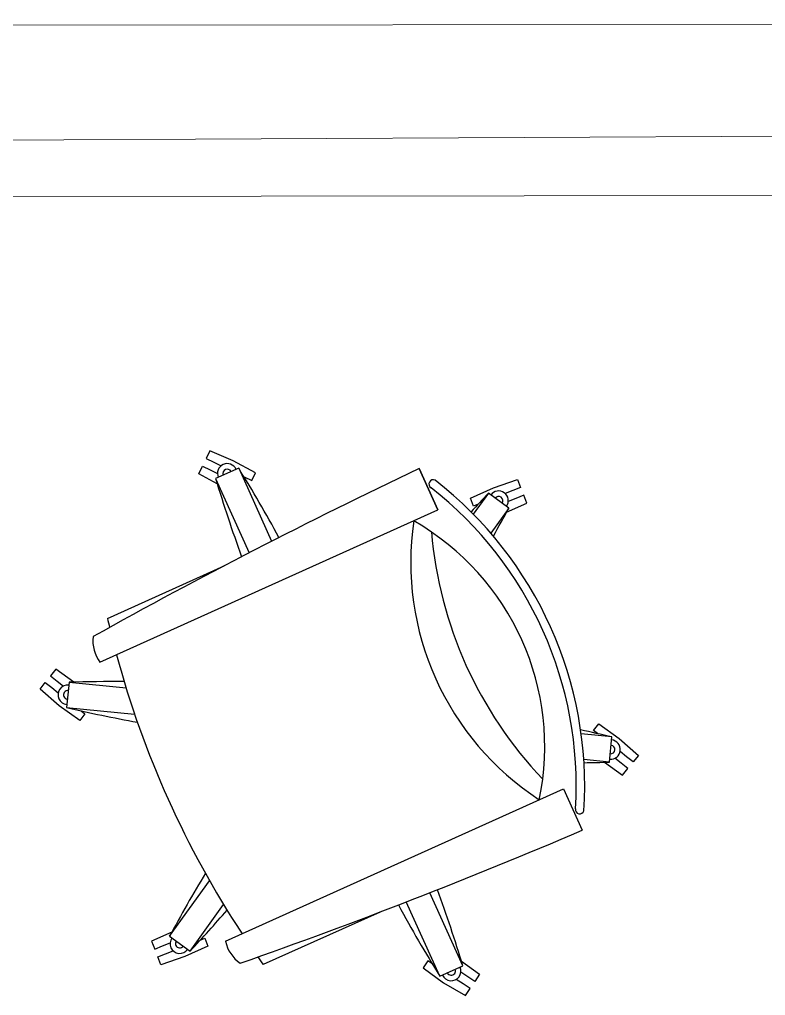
# Model space of a CAD drawing. Header units: inches. Extents: x 164.3 to 247.9, y 15.6 to 56.7.
# Drawn here: x 221.252 to 221.981, y 44.495 to 45.448 of the extents above; entities that cross this region are included whole.
import ezdxf

# ---------------------------------------------------------------- set-up
doc = ezdxf.new("R2010")
doc.units = ezdxf.units.IN
doc.header["$MEASUREMENT"] = 0
doc.layers.get('0').update_dxf_attribs({"lineweight": 0})
doc.layers.add('WALL 1 100', color=250, linetype='Continuous', lineweight=9)
doc.layers.add('провода', color=1, linetype='Continuous', lineweight=5)

msp = doc.modelspace()

# ---------------------------------------------------------------- linework, layer by layer
at = {"color": 7, "linetype": 'ByBlock', "lineweight": -2}
for p, q in [((221.43808, 45.02693), (221.43451, 45.0195)), ((221.4609, 45.01734), (221.43808, 45.02693)), ((221.43451, 45.0195), (221.44194, 45.01594)), ((221.44194, 45.01594), (221.44911, 45.0125)), ((221.48265, 45.00554), (221.4609, 45.01734)), ((221.42738, 45.00465), (221.43095, 45.01207)), ((221.43095, 45.01207), (221.43838, 45.00851)), ((221.43838, 45.00851), (221.44555, 45.00507)), ((221.46628, 45.01017), (221.44375, 45.00002)), ((221.46628, 45.01017), (221.49843, 44.93879)), ((221.47908, 44.99811), (221.48265, 45.00554)), ((221.6609, 44.96933), (221.6427, 45.00973)), ((221.6427, 45.00973), (221.6609, 44.96933)), ((221.44529, 44.99493), (221.42738, 45.00465)), ((221.44375, 45.00002), (221.47642, 44.92748)), ((221.47142, 45.00179), (221.47166, 45.00168)), ((221.47166, 45.00168), (221.47908, 44.99811)), ((221.71515, 44.99101), (221.73858, 44.99898)), ((221.73858, 44.99898), (221.74162, 44.99132)), ((221.69262, 44.98076), (221.71515, 44.99101)), ((221.73396, 44.98829), (221.72656, 44.98535)), ((221.74162, 44.99132), (221.73396, 44.98829)), ((221.69566, 44.9731), (221.69262, 44.98076)), ((221.71013, 44.9856), (221.69545, 44.96521)), ((221.73019, 44.97116), (221.71013, 44.9856)), ((221.73699, 44.98063), (221.7296, 44.9777)), ((221.74465, 44.98366), (221.73699, 44.98063)), ((221.74769, 44.976), (221.74465, 44.98366)), ((221.33072, 44.82062), (221.6609, 44.96933)), ((221.70016, 44.97489), (221.69566, 44.9731)), ((221.73019, 44.97116), (221.71255, 44.94667)), ((221.72795, 44.96702), (221.74769, 44.976)), ((221.33806, 44.86348), (221.45202, 44.91481)), ((221.2876, 44.81386), (221.28249, 44.8074)), ((221.28249, 44.8074), (221.28895, 44.80229)), ((221.30526, 44.80126), (221.2876, 44.81386)), ((221.27226, 44.79448), (221.27738, 44.80094)), ((221.27738, 44.80094), (221.28384, 44.79583)), ((221.28384, 44.79583), (221.29007, 44.79089)), ((221.28895, 44.80229), (221.29519, 44.79735)), ((221.30055, 44.80113), (221.29807, 44.77653)), ((221.30055, 44.80113), (221.3563, 44.79551)), ((221.29088, 44.77817), (221.27226, 44.79448)), ((221.31102, 44.76379), (221.29088, 44.77817)), ((221.29807, 44.77653), (221.36464, 44.76983)), ((221.31614, 44.77025), (221.31102, 44.76379)), ((221.31234, 44.77326), (221.31614, 44.77025)), ((221.81277, 44.75398), (221.81789, 44.76044)), ((221.81789, 44.76044), (221.83803, 44.74606)), ((221.83084, 44.7477), (221.80081, 44.75073)), ((221.81657, 44.75098), (221.81277, 44.75398)), ((221.82836, 44.72311), (221.83084, 44.7477)), ((221.83803, 44.74606), (221.85665, 44.72975)), ((221.84507, 44.72841), (221.83884, 44.73334)), ((221.85665, 44.72975), (221.85153, 44.72329)), ((221.82836, 44.72311), (221.80336, 44.72563)), ((221.82365, 44.72298), (221.8413, 44.71037)), ((221.83996, 44.72195), (221.83372, 44.72688)), ((221.84642, 44.71683), (221.83996, 44.72195)), ((221.85153, 44.72329), (221.84507, 44.72841)), ((221.8413, 44.71037), (221.84642, 44.71683)), ((221.45338, 44.54831), (221.78355, 44.69702)), ((221.78355, 44.69702), (221.80174, 44.65663)), ((221.39872, 44.55308), (221.43781, 44.60737)), ((221.68516, 44.52422), (221.65301, 44.5956)), ((221.66262, 44.51407), (221.62995, 44.5866)), ((221.41878, 44.53863), (221.45152, 44.5841)), ((221.6043, 44.57673), (221.49034, 44.52541)), ((221.40096, 44.55722), (221.38122, 44.54823)), ((221.38122, 44.54823), (221.38425, 44.54057)), ((221.39872, 44.55308), (221.41878, 44.53863)), ((221.42875, 44.54935), (221.43325, 44.55114)), ((221.43325, 44.55114), (221.43629, 44.54348)), ((221.38425, 44.54057), (221.39191, 44.54361)), ((221.39191, 44.54361), (221.39931, 44.54654)), ((221.39495, 44.53595), (221.40234, 44.53888)), ((221.43629, 44.54348), (221.41376, 44.53322)), ((221.38729, 44.53291), (221.39495, 44.53595)), ((221.39033, 44.52525), (221.38729, 44.53291)), ((221.41376, 44.53322), (221.39033, 44.52525)), ((221.65094, 44.5292), (221.64644, 44.5223)), ((221.655, 44.52656), (221.65094, 44.5292)), ((221.68379, 44.52873), (221.70135, 44.51598)), ((221.64644, 44.5223), (221.66647, 44.50776)), ((221.66262, 44.51407), (221.68516, 44.52422)), ((221.68544, 44.50669), (221.67878, 44.51103)), ((221.68994, 44.51359), (221.68328, 44.51793)), ((221.69684, 44.50908), (221.68994, 44.51359)), ((221.70135, 44.51598), (221.69684, 44.50908)), ((221.66647, 44.50776), (221.68784, 44.49528)), ((221.69234, 44.50218), (221.68544, 44.50669)), ((221.68784, 44.49528), (221.69234, 44.50218))]:
    msp.add_line(p, q, dxfattribs=at)
for centre, radius, start, end in [((221.45502, 45.00509), 0.00947, 24.24736, 204.24736), ((223.9215, 40.19306), 5.32853, 115.31914, 119.17327), ((221.45502, 45.00509), 0.00412, 24.24736, 204.24736), ((220.2106, 44.23479), 1.47579, 28.65435, 31.69514), ((222.85655, 45.42656), 1.47579, 196.79958, 199.92231), ((221.6562, 44.99466), 0.00418, 62.93644, 241.32025), ((221.42643, 44.69995), 0.3778, 356.31599, 52.17873), ((221.42643, 44.69995), 0.36956, 356.54016, 51.95456), ((221.72016, 44.97838), 0.00947, 324.24736, 144.24736), ((222.78593, 43.97535), 1.47579, 136.79958, 137.76273), ((221.72016, 44.97838), 0.00412, 324.24736, 144.24736), ((220.43085, 45.67093), 1.47579, 330.47923, 331.69514), ((221.91131, 44.91834), 0.27703, 171.62955, 236.86517), ((221.51121, 44.73814), 0.254, 348.23854, 60.25618), ((222.05233, 44.98186), 0.39927, 184.88624, 223.60848), ((222.25449, 45.07292), 0.94005, 192.8733, 193.43004), ((221.35906, 44.84152), 0.03521, 173.24293, 216.40909), ((222.25449, 45.07292), 0.94005, 195.10713, 213.3876), ((221.29931, 44.78883), 0.00947, 84.24736, 264.24736), ((221.34421, 43.32598), 1.47579, 89.60429, 91.69514), ((221.29931, 44.78883), 0.00412, 84.24736, 264.24736), ((221.63508, 46.21333), 1.47579, 256.79958, 259.54702), ((221.49383, 43.31091), 1.47579, 76.79958, 78.01549), ((221.8296, 44.73541), 0.00947, 264.24736, 84.24736), ((221.8296, 44.73541), 0.00412, 264.24736, 84.24736), ((221.7847, 46.19826), 1.47579, 270.73199, 271.69514), ((221.7994, 44.67672), 0.00418, 167.17447, 345.55828), ((219.7047, 49.55516), 5.32853, 289.32145, 293.17558), ((222.69806, 43.85331), 1.47579, 148.94771, 151.69514), ((220.27236, 44.09768), 1.47579, 16.79958, 19.84037), ((220.34298, 45.54889), 1.47579, 316.79958, 318.89043), ((222.91831, 45.28945), 1.47579, 208.57241, 211.69514), ((221.40875, 44.54585), 0.00947, 144.24736, 324.24736), ((221.40875, 44.54585), 0.00412, 144.24736, 324.24736), ((221.4878, 44.55568), 0.03521, 192.08563, 235.25179), ((222.25449, 45.07292), 0.94005, 215.06468, 215.62142), ((221.67389, 44.51914), 0.00947, 204.24736, 24.24736), ((221.67389, 44.51914), 0.00412, 204.24736, 24.24736)]:
    msp.add_arc(centre, radius, start, end, dxfattribs=at)
at = {"layer": 'WALL 1 100', "color": 0}
for points in [[(209.26009, 45.4332), (228.06742, 45.44817)], [(209.43097, 45.26148), (222.01971, 45.27646)]]:
    msp.add_lwpolyline(points, dxfattribs=at)
at = {"layer": 'провода', "color": 1}
msp.add_line((228.07187, 45.36417), (220.78465, 45.32827), dxfattribs=at)

doc.saveas('drawing.dxf')
